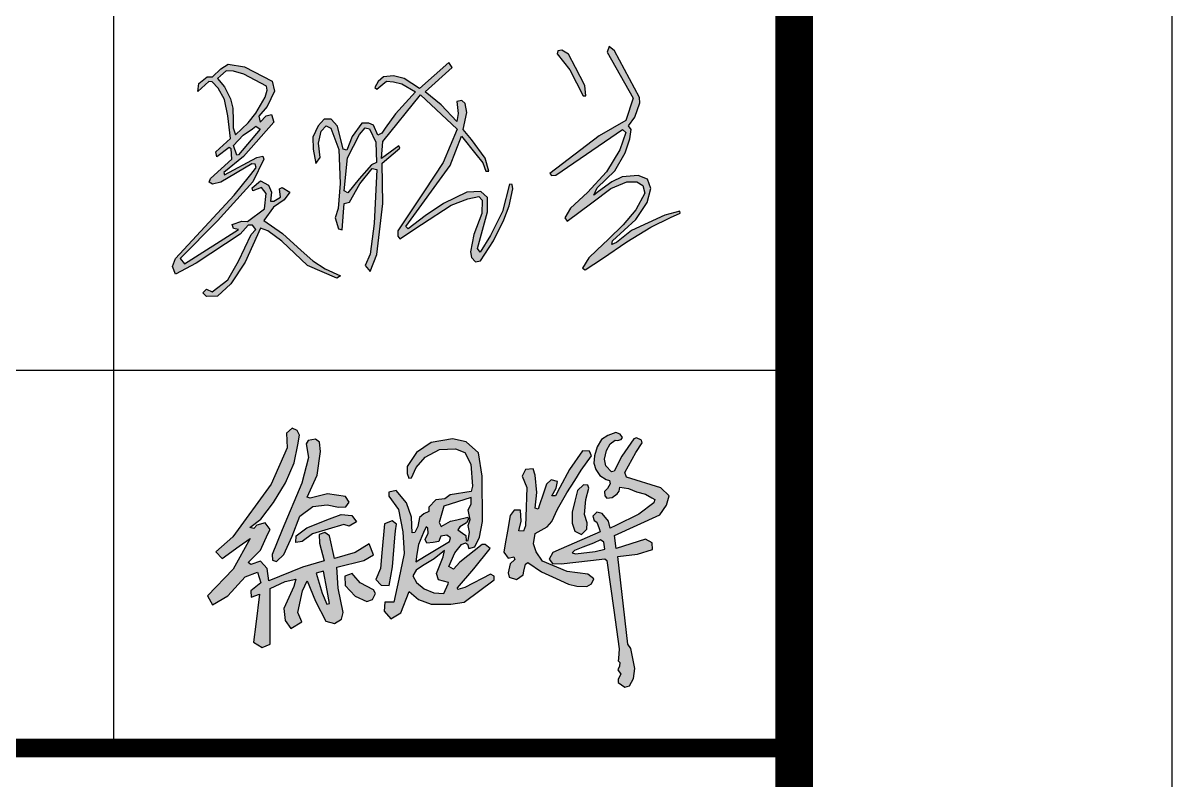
# Model space of a CAD drawing. Extents: x 1728470 to 1835391, y -157368 to 197905.
# Drawn here: x 1785035 to 1788075, y 126408 to 128412 of the extents above; entities that cross this region are included whole.
import ezdxf

# ---------------------------------------------------------------- set-up
doc = ezdxf.new("R2010")
doc.units = 0
doc.header["$LTSCALE"] = 1000
doc.header["$MEASUREMENT"] = 0
doc.layers.get('0').update_dxf_attribs({"linetype": 'CONTINUOUS'})
for name, color, linetype in [('PP-PM-TK', 7, 'CONTINUOUS'), ('PUB_TITLE', 4, 'CONTINUOUS'), ('TEL_TITLE', 7, 'CONTINUOUS')]:
    doc.layers.add(name, color=color, linetype=linetype)

msp = doc.modelspace()

# ---------------------------------------------------------------- hatches: boundary and pattern name
h = msp.add_hatch(color=256)
h.paths.add_polyline_path([(1786599.8, 128338.7), (1786585.4, 128349.7), (1786580.1, 128335.2), (1786649.3, 128212.9), (1786629.5, 128153.9), (1786559.2, 128113.9), (1786429, 128013.8), (1786433.4, 128008.5), (1786444.5, 128009), (1786620.7, 128130.3), (1786629.9, 128122.1), (1786613.9, 128076.2), (1786578.1, 128018.6), (1786528.2, 127963.3), (1786483.6, 127922.2), (1786468.1, 127896.6), (1786474.4, 127887.4), (1786539.3, 127936.2), (1786589.7, 127974.2), (1786632.4, 127991.9), (1786658.5, 127991.9), (1786674.9, 127982.2), (1786679.8, 127961.9), (1786656.1, 127917.9), (1786622.2, 127877.6), (1786583.4, 127840.3), (1786552.9, 127810.9), (1786531.5, 127790.4), (1786514.7, 127763.5), (1786522.5, 127758.6), (1786567.5, 127789.1), (1786632.4, 127833), (1786696, 127872.1), (1786748.2, 127897.5), (1786773.3, 127908.4), (1786772.3, 127914.5), (1786733, 127903.9), (1786645.1, 127863), (1786605.1, 127831.1), (1786592.9, 127826), (1786594.3, 127835.2), (1786656.3, 127892.1), (1786686.2, 127937.1), (1786695.4, 127974.3), (1786686.6, 127999), (1786662.1, 128008.8), (1786620.1, 128005.1), (1786592.3, 127991.9), (1786557.7, 127966.1), (1786544.7, 127956.5), (1786553.6, 127975.6), (1786600.4, 128020.7), (1786628.2, 128068.9), (1786640.5, 128105.2), (1786644.2, 128130.6), (1786636.7, 128140.4), (1786653.7, 128163), (1786666.3, 128200.6), (1786665.6, 128215.2)])
h.paths.add_polyline_path([(1786460.4, 128340.6), (1786450, 128338.7), (1786447.9, 128330.4), (1786481.2, 128287.8), (1786517.2, 128219.7), (1786523.9, 128219.7), (1786521.1, 128246.7), (1786496.1, 128294.8), (1786477.7, 128330.1)], flags=17)
h.paths.add_polyline_path([(1785923.9, 127999.9), (1785894, 127962.6), (1785884.4, 127968.2), (1785893, 128055.7), (1785925.4, 128116.9), (1785940.2, 128134.9), (1785951.2, 128131.7), (1785967.9, 128096.3), (1785969.7, 128042.7), (1785956.5, 128036.4)], flags=16)
h.paths.add_polyline_path([(1785802.7, 128078.1), (1785809.8, 128040.2), (1785821.2, 128056.1), (1785816.8, 128094.1), (1785823.7, 128126.2), (1785837.1, 128140.1), (1785849.4, 128134.1), (1785870.7, 128077.3), (1785874.2, 127987.3), (1785868.7, 127921.4), (1785860.8, 127896.2), (1785869.2, 127867.5), (1785879.1, 127864.5), (1785884.5, 127934.7), (1785898.9, 127938.2), (1785926.1, 127986.1), (1785958.3, 128026.6), (1785970.6, 128024.7), (1785964.2, 127881.3), (1785953.3, 127800.5), (1785939.9, 127770.4), (1785953.3, 127754.1), (1785970.6, 127799.1), (1785987, 127934.7), (1785984.6, 128040.9), (1786031.4, 128081.1), (1786029.3, 128087.3), (1785983.6, 128053.4), (1785986.7, 128098.8), (1786086.1, 128222), (1786183.5, 128130.9), (1786146.6, 128043), (1786096.9, 127968.1), (1786026.3, 127861.8), (1786026.5, 127847.9), (1786031.8, 127841), (1786089.2, 127878.4), (1786167.7, 127929.7), (1786211.2, 127946.8), (1786240.4, 127953), (1786249.6, 127943.4), (1786248.8, 127908.3), (1786227.8, 127852.3), (1786219, 127806.4), (1786221.3, 127791.5), (1786232, 127780.1), (1786245, 127782.4), (1786279.8, 127835.1), (1786307, 127891.4), (1786321, 127928.6), (1786330.8, 127973.4), (1786329.3, 127985.1), (1786322.1, 127985.9), (1786303.3, 127913.6), (1786271.6, 127849.6), (1786244.1, 127805.4), (1786236.9, 127814.8), (1786263.3, 127912.4), (1786263.7, 127950.1), (1786245.6, 127965.9), (1786209, 127964), (1786147.6, 127934.6), (1786099, 127901.9), (1786053.8, 127867.7), (1786047.4, 127873.7), (1786164.6, 128034.8), (1786194.6, 128112.9), (1786233, 128064.9), (1786251.1, 128042.4), (1786259.2, 128019.6), (1786267.5, 128019.6), (1786257.9, 128054), (1786221.1, 128104), (1786199.1, 128130.5), (1786209.1, 128175.4), (1786205, 128198.7), (1786195.8, 128207), (1786182.9, 128204.1), (1786185.9, 128172.9), (1786182.9, 128151.8), (1786141.4, 128195.8), (1786098.7, 128230), (1786170.2, 128294.6), (1786161.1, 128307.4), (1786084, 128238.6), (1786043.3, 128265), (1786014.5, 128271.9), (1785988.9, 128269.4), (1785974.2, 128257.1), (1785965.5, 128241.7), (1785970.6, 128237), (1785986.8, 128250.3), (1785996.7, 128258.4), (1786015.2, 128256.4), (1786036.7, 128251.2), (1786073.1, 128230.3), (1786020.6, 128171.9), (1785993.1, 128133.8), (1785983.7, 128120.9), (1785973.4, 128115.7), (1785962, 128141.9), (1785949.9, 128147.2), (1785931, 128147.2), (1785905.2, 128111.8), (1785891.1, 128075.3), (1785881.5, 128078.3), (1785867, 128139.3), (1785850.4, 128157.5), (1785831.7, 128157.7), (1785815.5, 128140.1), (1785801.9, 128109.6)])
h.paths.add_polyline_path([(1785600, 128062.2), (1785591.8, 128087.5), (1785616.8, 128115), (1785641.6, 128132.2), (1785650.9, 128138.7), (1785662.1, 128131), (1785604.8, 128063.2)], flags=16)
h.paths.add_polyline_path([(1785590.9, 128134.3), (1785596.7, 128116.5), (1785630.2, 128147.7), (1785650.6, 128173.5), (1785675.1, 128216.1), (1785680.5, 128234.2), (1785678.8, 128245.3), (1785618.9, 128276.6), (1785592, 128284.8), (1785572.4, 128285.3), (1785557.2, 128272.1), (1785549.2, 128265.1), (1785567.9, 128243.4), (1785583.4, 128211.7), (1785590, 128187.1), (1785590.7, 128154.4)], flags=16)
h.paths.add_polyline_path([(1785526.5, 128257.4), (1785497.3, 128230.8), (1785500, 128252.4), (1785522.2, 128269.5), (1785536.1, 128269.9), (1785558, 128290.5), (1785577.8, 128303.2), (1785620.3, 128296.1), (1785693.7, 128258), (1785700.1, 128231.8), (1785681, 128191.4), (1785658.8, 128165.6), (1785662, 128150.1), (1785678.2, 128166.4), (1785692.5, 128170.3), (1785698.4, 128150.1), (1785618.1, 128058.9), (1785565.6, 128016.5), (1785567.8, 128009.9), (1785653.2, 128056.3), (1785669.4, 128059.4), (1785671.6, 128051.5), (1785642.5, 127992), (1785549, 127888.2), (1785450.6, 127788.8), (1785462.2, 127774.5), (1785605.1, 127865.7), (1785591.3, 127868.4), (1785588, 127878.9), (1785613.3, 127887.7), (1785628.7, 127887.1), (1785673.3, 127920.1), (1785678.2, 127960.7), (1785666.1, 127976.6), (1785643, 127967.9), (1785640.8, 127975.5), (1785662.8, 127994.2), (1785684.3, 127983.2), (1785691.9, 127964), (1785689.7, 127940.4), (1785698.5, 127940.9), (1785715.6, 127951.4), (1785713.4, 127973.3), (1785720.5, 127976.6), (1785740.9, 127964.6), (1785725.5, 127943.7), (1785697.4, 127924.5), (1785671.6, 127889.3), (1785721.1, 127854.7), (1785770.6, 127810.2), (1785801.6, 127782.3), (1785833.9, 127761.1), (1785875.1, 127743), (1785865.2, 127736.4), (1785787.2, 127769.9), (1785719.6, 127834.7), (1785682.2, 127862.2), (1785662.9, 127869.3), (1785622.3, 127778.7), (1785584.9, 127722.1), (1785549.4, 127689.3), (1785520.2, 127688.5), (1785510.1, 127697.8), (1785519.8, 127707.8), (1785535.2, 127700.9), (1785576.8, 127732), (1785604.5, 127781.9), (1785638.4, 127852.3), (1785650.8, 127865.4), (1785641.5, 127876.6), (1785630.7, 127877), (1785609.6, 127853.5), (1785493.2, 127776.1), (1785438.1, 127747.7), (1785430.1, 127767.7), (1785437.8, 127788.4), (1785593, 127956.1), (1785634.2, 128006.6), (1785646.9, 128023.7), (1785651.6, 128030.1), (1785649, 128038.7), (1785639.9, 128039), (1785558.5, 127990.7), (1785536.1, 127985.7), (1785527.3, 127991.1), (1785530.3, 128000.2), (1785587.5, 128051.3), (1785585.5, 128079.3), (1785580.5, 128082.7), (1785547.1, 128058.3), (1785545.1, 128071.3), (1785583.5, 128106.7), (1785576.7, 128166.7), (1785567.6, 128209.3), (1785550.6, 128239.5), (1785535, 128256.5)])
h = msp.add_hatch(color=256)
h.paths.add_polyline_path([(1786571.2, 127038.1), (1786563, 127043.9), (1786543.9, 127034.8), (1786515.6, 127024.3), (1786493.5, 127016.2), (1786487.9, 127009.6), (1786496.8, 127006.5), (1786548.2, 127013.2), (1786574.5, 127019.5)], flags=16)
h.paths.add_polyline_path([(1786601.2, 127307.8), (1786607.7, 127307.2), (1786617.3, 127309.3), (1786620.9, 127314.7), (1786614.8, 127323.7), (1786603.3, 127327.7), (1786581.7, 127320.6), (1786565.4, 127309.5), (1786553.7, 127290.3), (1786546.8, 127266.2), (1786544.9, 127246.9), (1786550.6, 127230.6), (1786560.6, 127214.3), (1786577.8, 127203.3), (1786586.5, 127201), (1786588.2, 127192.6), (1786581.3, 127180.3), (1786573.3, 127171.6), (1786574.2, 127160.7), (1786579.2, 127154.2), (1786593.2, 127156.5), (1786606.6, 127165.9), (1786611.8, 127172.4), (1786613.5, 127183.5), (1786637, 127179.7), (1786658.3, 127170.8), (1786681.8, 127164.7), (1786698.9, 127155.3), (1786706.8, 127151), (1786703.5, 127141.7), (1786664.2, 127112.1), (1786603.3, 127082.3), (1786588.5, 127075), (1786583.9, 127093.7), (1786566.7, 127114), (1786553.1, 127117.6), (1786542.6, 127106.3), (1786545.8, 127094.8), (1786553.3, 127090.6), (1786558.8, 127073.9), (1786561.5, 127065.5), (1786458.7, 127020.5), (1786436.2, 127010.6), (1786426.9, 126993.2), (1786435.3, 126981.7), (1786458.9, 126980.3), (1786536.1, 126989.5), (1786574.1, 126994), (1786579.4, 126989.7), (1786597.8, 126857.4), (1786611.9, 126755.7), (1786610.4, 126729.7), (1786609.4, 126724), (1786613.8, 126719), (1786612.9, 126709.3), (1786608.6, 126699.7), (1786616.5, 126688.3), (1786609.4, 126674.8), (1786609.2, 126666.2), (1786626.8, 126654.4), (1786639.5, 126657.5), (1786650.2, 126676.7), (1786653.6, 126703.8), (1786643, 126756.7), (1786635.2, 126767.5), (1786608.6, 126999.8), (1786660.3, 127006), (1786700, 127018.4), (1786699.6, 127035.8), (1786681.4, 127046.1), (1786603.7, 127021.3), (1786599.5, 127055.2), (1786659.5, 127082.4), (1786720, 127109.9), (1786737.7, 127135.9), (1786744.3, 127160.3), (1786722.4, 127181.3), (1786631, 127210.2), (1786627.2, 127221.9), (1786656, 127274.9), (1786673.1, 127300.4), (1786671.4, 127308.2), (1786658.3, 127313.6), (1786650.5, 127311.8), (1786618.9, 127265.2), (1786599.2, 127225.5), (1786591.7, 127223.9), (1786577, 127240.1), (1786573.4, 127257.8), (1786578.1, 127280.9), (1786588.2, 127297.8)])
h.paths.add_polyline_path([(1786529.1, 127188.7), (1786517.6, 127189.3), (1786501.5, 127174.5), (1786494.5, 127146.3), (1786487.3, 127117.1), (1786487.6, 127087.9), (1786494.5, 127067), (1786512.4, 127058.5), (1786526.7, 127071.8), (1786527.3, 127088.8), (1786520, 127111.2), (1786523.9, 127150.8), (1786532.1, 127180.8)], flags=17)
h.paths.add_polyline_path([(1786389.8, 127215.1), (1786384.6, 127232.1), (1786364.1, 127230.2), (1786355.8, 127212.9), (1786367.3, 127182.3), (1786364.8, 127104.9), (1786364.1, 127081.2), (1786359, 127067.2), (1786346.8, 127067.9), (1786352.5, 127093.5), (1786350.7, 127122.3), (1786334.5, 127122.7), (1786323.7, 127108.3), (1786316.5, 127066.5), (1786310.8, 127033.4), (1786306.9, 127011), (1786318.6, 126995.8), (1786333.4, 126999.1), (1786335.6, 126991.9), (1786323.7, 126980.5), (1786318.3, 126956.7), (1786321.2, 126944.8), (1786340.6, 126939.4), (1786357.6, 126951.7), (1786359.7, 126961), (1786364.1, 126979.7), (1786370.2, 126984.1), (1786406.3, 126959.6), (1786444.9, 126941.9), (1786477.7, 126926.9), (1786500.4, 126921.4), (1786526.7, 126920.3), (1786539, 126927.9), (1786544.7, 126940.5), (1786529.2, 126952.8), (1786474.1, 126960), (1786409.5, 126987.5), (1786392.2, 127012.3), (1786385.7, 127033.2), (1786390, 127061), (1786421.1, 127078.3), (1786434, 127092.2), (1786449, 127125.6), (1786473.5, 127168.5), (1786494.3, 127201.2), (1786511.7, 127228.6), (1786538.4, 127266.5), (1786533.5, 127278.8), (1786514.7, 127279.8), (1786480.3, 127230.6), (1786455.3, 127182.5), (1786444, 127160.6), (1786433.8, 127160.4), (1786445.2, 127181), (1786448.6, 127198.5), (1786432.3, 127203.1), (1786419.6, 127191.4), (1786411, 127165.3), (1786401.6, 127136.8), (1786397.9, 127125.6), (1786389.5, 127128.1), (1786394.4, 127169.3)])
h.paths.add_polyline_path([(1786146.7, 126999.4), (1786150, 127015.8), (1786122.5, 126993.3), (1786092.1, 126974.8), (1786074.5, 126964.1), (1786065.9, 126948.6), (1786076.1, 126931), (1786095.8, 126914.6), (1786121.7, 126903.9), (1786148.3, 126901.5), (1786159.4, 126927.7), (1786160.7, 126930.7), (1786134, 126937.9), (1786128.6, 126954.7)], flags=16)
h.paths.add_polyline_path([(1786220.8, 127138.7), (1786220.5, 127156.4), (1786184.5, 127144.9), (1786148.5, 127133.5), (1786141.4, 127108.7), (1786136, 127090.1), (1786141, 127079), (1786165.6, 127093), (1786182.9, 127096.6), (1786211.6, 127104.1), (1786213.6, 127098.6), (1786208.4, 127088.8), (1786190.7, 127078.3), (1786185.5, 127070.8), (1786197.9, 127062), (1786206.7, 127055.8), (1786207.1, 127041.4), (1786212.9, 127042.1), (1786215.6, 127064.6), (1786212.3, 127081.6), (1786217.5, 127097.6), (1786214.9, 127110.3), (1786212.2, 127123.5)], flags=16)
h.paths.add_polyline_path([(1786105.8, 127074.9), (1786101.4, 127078.2), (1786094.6, 127063), (1786080.7, 127031.8), (1786076.8, 127006.4), (1786073.6, 126985.4), (1786101.4, 127002.2), (1786163.5, 127040), (1786165.4, 127049.2), (1786156, 127056.4), (1786139.9, 127053.9), (1786136.9, 127045), (1786135.1, 127039.2), (1786119.9, 127037.1), (1786102.9, 127034.8), (1786098.6, 127045.2), (1786107.1, 127061.4)], flags=16)
h.paths.add_polyline_path([(1786049.1, 127142), (1786022.4, 127174.6), (1786002.8, 127170.1), (1786002.3, 127159.5), (1786028, 127124.3), (1786040, 127065.6), (1786043, 127007.4), (1786029, 126940.1), (1786016.1, 126878.8), (1785992.3, 126879.3), (1785990.2, 126855.2), (1786007.8, 126835.1), (1786034.5, 126850.7), (1786056.1, 126906.9), (1786081.3, 126886.3), (1786115, 126873.3), (1786166.3, 126873.3), (1786202, 126879.3), (1786281.4, 126938.1), (1786281.1, 126947.6), (1786271.2, 126953.1), (1786203.8, 126917.8), (1786185.1, 126912.1), (1786184.1, 126917.1), (1786227.8, 126967.1), (1786270.4, 127020.9), (1786257.1, 127031.4), (1786249.3, 127031.4), (1786190.5, 126985.3), (1786174.1, 126966.7), (1786161.4, 126973.2), (1786177.5, 127010), (1786194.7, 127031.7), (1786205.1, 127036), (1786210.9, 127032.1), (1786214.4, 127021.2), (1786230.4, 127025.5), (1786242.4, 127050.7), (1786250.2, 127092.7), (1786249.4, 127212.5), (1786239.7, 127274), (1786207, 127303.3), (1786170.9, 127311.5), (1786114.3, 127301.3), (1786075.8, 127275), (1786051.4, 127238.4), (1786051.5, 127219.5), (1786055.9, 127207.5), (1786062.7, 127208.3), (1786075, 127235.6), (1786098.3, 127262.5), (1786136.5, 127283.1), (1786178.6, 127285.2), (1786203.9, 127275.4), (1786219.8, 127244.1), (1786223.6, 127185.8), (1786220.2, 127171.6), (1786164.8, 127163), (1786151.1, 127152.8), (1786126.6, 127149.8), (1786108.2, 127130.3), (1786108.6, 127119.1), (1786094.9, 127112.7), (1786084.1, 127102.8), (1786079.4, 127079.7), (1786071.7, 127063.8), (1786064.7, 127062.7), (1786062.9, 127103.9)])
h.paths.add_polyline_path([(1786023.1, 127085.4), (1786011.6, 127094.4), (1785990.8, 127086.6), (1785984.3, 127009.2), (1785980.8, 126967.8), (1785968.1, 126939.1), (1785982.4, 126924.1), (1786003.2, 126923.5), (1786012.3, 126972.2), (1786018.8, 127049.5), (1786020.3, 127067.9)])
h.paths.add_polyline_path([(1785905.4, 126955.1), (1785886.6, 126947.5), (1785886.9, 126923.2), (1785913.5, 126895.1), (1785944.3, 126881.1), (1785959.2, 126886.3), (1785967.6, 126901.5), (1785962.1, 126911.2), (1785926.8, 126930), (1785909.9, 126949.8)])
h.paths.add_polyline_path([(1785830, 126961), (1785810.7, 126955.6), (1785825.9, 126902.5), (1785838.9, 126874), (1785846, 126875.3), (1785839.5, 126909.9)], flags=16)
h.paths.add_polyline_path([(1785756.2, 127036.8), (1785757.5, 127054.2), (1785785.5, 127075.9), (1785845.7, 127099.2), (1785876.6, 127111.2), (1785904.6, 127108.4), (1785917.4, 127091.7), (1785898, 127080.5), (1785883.5, 127084.8), (1785800.6, 127059.8), (1785772.9, 127039.4)], flags=17)
h.paths.add_polyline_path([(1785819.3, 127302.3), (1785808.6, 127310.4), (1785789.3, 127306.6), (1785784.2, 127298.2), (1785789.9, 127262.3), (1785772, 127194.2), (1785720.7, 127070.9), (1785693.6, 127005.6), (1785694.6, 126990.4), (1785705.8, 126986.3), (1785724.8, 127005.3), (1785746.8, 127053.5), (1785766.8, 127106.7), (1785801.9, 127132), (1785839.8, 127137), (1785869.3, 127130.5), (1785889, 127131.7), (1785897.4, 127143.3), (1785888.1, 127159.1), (1785840.1, 127165.9), (1785794.5, 127154.6), (1785786.7, 127157.3), (1785813.3, 127215.2), (1785821.9, 127277.9)], flags=17)
h.paths.add_polyline_path([(1785760.1, 127333.6), (1785746.8, 127339.7), (1785732.1, 127326.4), (1785733.7, 127287.4), (1785691.4, 127191), (1785590.2, 127052.3), (1785544.7, 127012.5), (1785561.4, 126994.2), (1785606.9, 127026.8), (1785635.9, 127047.7), (1785590.9, 126966.7), (1785523.1, 126895.8), (1785535.9, 126871.9), (1785576.6, 126895.8), (1785622.8, 126946), (1785655.5, 126958), (1785663.5, 126930.1), (1785637.2, 126908.6), (1785638, 126892.6), (1785660.3, 126899.8), (1785650.7, 126820.9), (1785644.9, 126773), (1785667.5, 126758.8), (1785688.2, 126767.5), (1785688.2, 126915), (1785728.1, 126933.3), (1785756.4, 126939.5), (1785751.4, 126920.5), (1785725.1, 126861.9), (1785727.9, 126830.1), (1785743.6, 126809.4), (1785772.1, 126826.7), (1785762, 126851.8), (1785774.3, 126908.8), (1785786.1, 126935.6), (1785808.4, 126881.4), (1785836.3, 126828.9), (1785858.7, 126822.2), (1785877.7, 126834), (1785881.6, 126851.3), (1785868.8, 126916), (1785865.4, 126971.9), (1785936.4, 126989.2), (1785962.1, 127004.2), (1785950.9, 127033.8), (1785913.5, 127010.4), (1785858.7, 126994.2), (1785845.3, 127054.5), (1785833.6, 127063.4), (1785817.9, 127057.8), (1785819, 127034.9), (1785831.9, 126988.1), (1785774.3, 126971.3), (1785685.5, 126935.6), (1785680.4, 126968), (1785662.6, 126987.5), (1785637.4, 126979.1), (1785630.7, 126983.6), (1785662.6, 127016.5), (1785682.1, 127059.5), (1785688.3, 127071.4), (1785675.4, 127089.3), (1785653.1, 127082.6), (1785645.2, 127073.7), (1785635.2, 127076.4), (1785663.7, 127098.8), (1785697.8, 127142.9), (1785729.1, 127195), (1785752.5, 127247.5), (1785761.5, 127295.5), (1785766.3, 127321.4)])

# ---------------------------------------------------------------- linework, layer by layer
for p, q in [((1786450, 128338.7), (1786447.9, 128330.4)), ((1786447.9, 128330.4), (1786481.2, 128287.8)), ((1786460.4, 128340.6), (1786450, 128338.7)), ((1786477.7, 128330.1), (1786460.4, 128340.6)), ((1786496.1, 128294.8), (1786477.7, 128330.1)), ((1786585.4, 128349.7), (1786580.1, 128335.2)), ((1786580.1, 128335.2), (1786649.3, 128212.9)), ((1786599.8, 128338.7), (1786585.4, 128349.7)), ((1786665.6, 128215.2), (1786599.8, 128338.7)), ((1785558, 128290.5), (1785577.8, 128303.2)), ((1785577.8, 128303.2), (1785620.3, 128296.1)), ((1786161.1, 128307.4), (1786084, 128238.6)), ((1786170.2, 128294.6), (1786161.1, 128307.4)), ((1785500, 128252.4), (1785522.2, 128269.5)), ((1785522.2, 128269.5), (1785536.1, 128269.9)), ((1785536.1, 128269.9), (1785558, 128290.5)), ((1785557.2, 128272.1), (1785549.2, 128265.1)), ((1785572.4, 128285.3), (1785557.2, 128272.1)), ((1785592, 128284.8), (1785572.4, 128285.3)), ((1785618.9, 128276.6), (1785592, 128284.8)), ((1785678.8, 128245.3), (1785618.9, 128276.6)), ((1785620.3, 128296.1), (1785693.7, 128258)), ((1785988.9, 128269.4), (1785974.2, 128257.1)), ((1786014.5, 128271.9), (1785988.9, 128269.4)), ((1786043.3, 128265), (1786014.5, 128271.9)), ((1786098.7, 128230), (1786170.2, 128294.6)), ((1786481.2, 128287.8), (1786517.2, 128219.7)), ((1786521.1, 128246.7), (1786496.1, 128294.8)), ((1785526.5, 128257.4), (1785497.3, 128230.8)), ((1785497.3, 128230.8), (1785500, 128252.4)), ((1785535, 128256.5), (1785526.5, 128257.4)), ((1785550.6, 128239.5), (1785535, 128256.5)), ((1785549.2, 128265.1), (1785567.9, 128243.4)), ((1785567.6, 128209.3), (1785550.6, 128239.5)), ((1785567.9, 128243.4), (1785583.4, 128211.7)), ((1785680.5, 128234.2), (1785678.8, 128245.3)), ((1785693.7, 128258), (1785700.1, 128231.8)), ((1785974.2, 128257.1), (1785965.5, 128241.7)), ((1785965.5, 128241.7), (1785970.6, 128237)), ((1785970.6, 128237), (1785986.8, 128250.3)), ((1785986.8, 128250.3), (1785996.7, 128258.4)), ((1785996.7, 128258.4), (1786015.2, 128256.4)), ((1786015.2, 128256.4), (1786036.7, 128251.2)), ((1786036.7, 128251.2), (1786073.1, 128230.3)), ((1786084, 128238.6), (1786043.3, 128265)), ((1786523.9, 128219.7), (1786521.1, 128246.7)), ((1785576.7, 128166.7), (1785567.6, 128209.3)), ((1785583.4, 128211.7), (1785590, 128187.1)), ((1785650.6, 128173.5), (1785675.1, 128216.1)), ((1785675.1, 128216.1), (1785680.5, 128234.2)), ((1785700.1, 128231.8), (1785681, 128191.4)), ((1785986.7, 128098.8), (1786086.1, 128222)), ((1786073.1, 128230.3), (1786020.6, 128171.9)), ((1786086.1, 128222), (1786183.5, 128130.9)), ((1786141.4, 128195.8), (1786098.7, 128230)), ((1786517.2, 128219.7), (1786523.9, 128219.7)), ((1786649.3, 128212.9), (1786629.5, 128153.9)), ((1786666.3, 128200.6), (1786665.6, 128215.2)), ((1785590, 128187.1), (1785590.7, 128154.4)), ((1785681, 128191.4), (1785658.8, 128165.6)), ((1786182.9, 128151.8), (1786141.4, 128195.8)), ((1786195.8, 128207), (1786182.9, 128204.1)), ((1786182.9, 128204.1), (1786185.9, 128172.9)), ((1786205, 128198.7), (1786195.8, 128207)), ((1786209.1, 128175.4), (1786205, 128198.7)), ((1786653.7, 128163), (1786666.3, 128200.6)), ((1785583.5, 128106.7), (1785576.7, 128166.7)), ((1785590.7, 128154.4), (1785590.9, 128134.3)), ((1785596.7, 128116.5), (1785630.2, 128147.7)), ((1785698.4, 128150.1), (1785618.1, 128058.9)), ((1785630.2, 128147.7), (1785650.6, 128173.5)), ((1785658.8, 128165.6), (1785662, 128150.1)), ((1785662, 128150.1), (1785678.2, 128166.4)), ((1785678.2, 128166.4), (1785692.5, 128170.3)), ((1785692.5, 128170.3), (1785698.4, 128150.1)), ((1785831.7, 128157.7), (1785815.5, 128140.1)), ((1785850.4, 128157.5), (1785831.7, 128157.7)), ((1785867, 128139.3), (1785850.4, 128157.5)), ((1786020.6, 128171.9), (1785993.1, 128133.8)), ((1786185.9, 128172.9), (1786182.9, 128151.8)), ((1786199.1, 128130.5), (1786209.1, 128175.4)), ((1786629.5, 128153.9), (1786559.2, 128113.9)), ((1786636.7, 128140.4), (1786653.7, 128163)), ((1785590.9, 128134.3), (1785596.7, 128116.5)), ((1785662.1, 128131), (1785604.8, 128063.2)), ((1785616.8, 128115), (1785641.6, 128132.2)), ((1785641.6, 128132.2), (1785650.9, 128138.7)), ((1785650.9, 128138.7), (1785662.1, 128131)), ((1785815.5, 128140.1), (1785801.9, 128109.6)), ((1785816.8, 128094.1), (1785823.7, 128126.2)), ((1785823.7, 128126.2), (1785837.1, 128140.1)), ((1785837.1, 128140.1), (1785849.4, 128134.1)), ((1785849.4, 128134.1), (1785870.7, 128077.3)), ((1785881.5, 128078.3), (1785867, 128139.3)), ((1785931, 128147.2), (1785905.2, 128111.8)), ((1785925.4, 128116.9), (1785940.2, 128134.9)), ((1785949.9, 128147.2), (1785931, 128147.2)), ((1785940.2, 128134.9), (1785951.2, 128131.7)), ((1785962, 128141.9), (1785949.9, 128147.2)), ((1785951.2, 128131.7), (1785967.9, 128096.3)), ((1785973.4, 128115.7), (1785962, 128141.9)), ((1785983.7, 128120.9), (1785973.4, 128115.7)), ((1785993.1, 128133.8), (1785983.7, 128120.9)), ((1786183.5, 128130.9), (1786146.6, 128043)), ((1786221.1, 128104), (1786199.1, 128130.5)), ((1786444.5, 128009), (1786620.7, 128130.3)), ((1786629.9, 128122.1), (1786613.9, 128076.2)), ((1786620.7, 128130.3), (1786629.9, 128122.1)), ((1786644.2, 128130.6), (1786636.7, 128140.4)), ((1786640.5, 128105.2), (1786644.2, 128130.6)), ((1785545.1, 128071.3), (1785583.5, 128106.7)), ((1785591.8, 128087.5), (1785616.8, 128115)), ((1785600, 128062.2), (1785591.8, 128087.5)), ((1785801.9, 128109.6), (1785802.7, 128078.1)), ((1785821.2, 128056.1), (1785816.8, 128094.1)), ((1785905.2, 128111.8), (1785891.1, 128075.3)), ((1785893, 128055.7), (1785925.4, 128116.9)), ((1785967.9, 128096.3), (1785969.7, 128042.7)), ((1785983.6, 128053.4), (1785986.7, 128098.8)), ((1786029.3, 128087.3), (1785983.6, 128053.4)), ((1786031.4, 128081.1), (1786029.3, 128087.3)), ((1786164.6, 128034.8), (1786194.6, 128112.9)), ((1786194.6, 128112.9), (1786233, 128064.9)), ((1786257.9, 128054), (1786221.1, 128104)), ((1786559.2, 128113.9), (1786429, 128013.8)), ((1786628.2, 128068.9), (1786640.5, 128105.2)), ((1785547.1, 128058.3), (1785545.1, 128071.3)), ((1785580.5, 128082.7), (1785547.1, 128058.3)), ((1785618.1, 128058.9), (1785565.6, 128016.5)), ((1785567.8, 128009.9), (1785653.2, 128056.3)), ((1785585.5, 128079.3), (1785580.5, 128082.7)), ((1785587.5, 128051.3), (1785585.5, 128079.3)), ((1785604.8, 128063.2), (1785600, 128062.2)), ((1785653.2, 128056.3), (1785669.4, 128059.4)), ((1785669.4, 128059.4), (1785671.6, 128051.5)), ((1785802.7, 128078.1), (1785809.8, 128040.2)), ((1785870.7, 128077.3), (1785874.2, 127987.3)), ((1785891.1, 128075.3), (1785881.5, 128078.3)), ((1785984.6, 128040.9), (1786031.4, 128081.1)), ((1786233, 128064.9), (1786251.1, 128042.4)), ((1786613.9, 128076.2), (1786578.1, 128018.6)), ((1786600.4, 128020.7), (1786628.2, 128068.9)), ((1785530.3, 128000.2), (1785587.5, 128051.3)), ((1785639.9, 128039), (1785558.5, 127990.7)), ((1785649, 128038.7), (1785639.9, 128039)), ((1785671.6, 128051.5), (1785642.5, 127992)), ((1785646.9, 128023.7), (1785651.6, 128030.1)), ((1785651.6, 128030.1), (1785649, 128038.7)), ((1785809.8, 128040.2), (1785821.2, 128056.1)), ((1785884.4, 127968.2), (1785893, 128055.7)), ((1785956.5, 128036.4), (1785923.9, 127999.9)), ((1785926.1, 127986.1), (1785958.3, 128026.6)), ((1785969.7, 128042.7), (1785956.5, 128036.4)), ((1785958.3, 128026.6), (1785970.6, 128024.7)), ((1785987, 127934.7), (1785984.6, 128040.9)), ((1786047.4, 127873.7), (1786164.6, 128034.8)), ((1786146.6, 128043), (1786096.9, 127968.1)), ((1786251.1, 128042.4), (1786259.2, 128019.6)), ((1786267.5, 128019.6), (1786257.9, 128054)), ((1785527.3, 127991.1), (1785530.3, 128000.2)), ((1785565.6, 128016.5), (1785567.8, 128009.9)), ((1785593, 127956.1), (1785634.2, 128006.6)), ((1785634.2, 128006.6), (1785646.9, 128023.7)), ((1785923.9, 127999.9), (1785894, 127962.6)), ((1785970.6, 128024.7), (1785964.2, 127881.3)), ((1786259.2, 128019.6), (1786267.5, 128019.6)), ((1786429, 128013.8), (1786433.4, 128008.5)), ((1786433.4, 128008.5), (1786444.5, 128009)), ((1786578.1, 128018.6), (1786528.2, 127963.3)), ((1786553.6, 127975.6), (1786600.4, 128020.7)), ((1786620.1, 128005.1), (1786592.3, 127991.9)), ((1786662.1, 128008.8), (1786620.1, 128005.1)), ((1786686.6, 127999), (1786662.1, 128008.8)), ((1786695.4, 127974.3), (1786686.6, 127999)), ((1785536.1, 127985.7), (1785527.3, 127991.1)), ((1785558.5, 127990.7), (1785536.1, 127985.7)), ((1785642.5, 127992), (1785549, 127888.2)), ((1785640.8, 127975.5), (1785662.8, 127994.2)), ((1785643, 127967.9), (1785640.8, 127975.5)), ((1785666.1, 127976.6), (1785643, 127967.9)), ((1785643, 127967.9), (1785643, 127967.9)), ((1785662.8, 127994.2), (1785684.3, 127983.2)), ((1785678.2, 127960.7), (1785666.1, 127976.6)), ((1785684.3, 127983.2), (1785691.9, 127964)), ((1785713.4, 127973.3), (1785720.5, 127976.6)), ((1785715.6, 127951.4), (1785713.4, 127973.3)), ((1785720.5, 127976.6), (1785740.9, 127964.6)), ((1785874.2, 127987.3), (1785868.7, 127921.4)), ((1785894, 127962.6), (1785884.4, 127968.2)), ((1785898.9, 127938.2), (1785926.1, 127986.1)), ((1786096.9, 127968.1), (1786026.3, 127861.8)), ((1786245.6, 127965.9), (1786209, 127964)), ((1786263.7, 127950.1), (1786245.6, 127965.9)), ((1786322.1, 127985.9), (1786303.3, 127913.6)), ((1786321, 127928.6), (1786330.8, 127973.4)), ((1786329.3, 127985.1), (1786322.1, 127985.9)), ((1786330.8, 127973.4), (1786329.3, 127985.1)), ((1786539.3, 127936.2), (1786589.7, 127974.2)), ((1786544.7, 127956.5), (1786553.6, 127975.6)), ((1786557.7, 127966.1), (1786544.7, 127956.5)), ((1786592.3, 127991.9), (1786557.7, 127966.1)), ((1786589.7, 127974.2), (1786632.4, 127991.9)), ((1786632.4, 127991.9), (1786658.5, 127991.9)), ((1786658.5, 127991.9), (1786674.9, 127982.2)), ((1786674.9, 127982.2), (1786679.8, 127961.9)), ((1786686.2, 127937.1), (1786695.4, 127974.3)), ((1785437.8, 127788.4), (1785593, 127956.1)), ((1785673.3, 127920.1), (1785678.2, 127960.7)), ((1785691.9, 127964), (1785689.7, 127940.4)), ((1785689.7, 127940.4), (1785698.5, 127940.9)), ((1785725.5, 127943.7), (1785697.4, 127924.5)), ((1785698.5, 127940.9), (1785715.6, 127951.4)), ((1785740.9, 127964.6), (1785725.5, 127943.7)), ((1785879.1, 127864.5), (1785884.5, 127934.7)), ((1785884.5, 127934.7), (1785898.9, 127938.2)), ((1785970.6, 127799.1), (1785987, 127934.7)), ((1786147.6, 127934.6), (1786099, 127901.9)), ((1786209, 127964), (1786147.6, 127934.6)), ((1786167.7, 127929.7), (1786211.2, 127946.8)), ((1786211.2, 127946.8), (1786240.4, 127953)), ((1786240.4, 127953), (1786249.6, 127943.4)), ((1786249.6, 127943.4), (1786248.8, 127908.3)), ((1786263.3, 127912.4), (1786263.7, 127950.1)), ((1786474.4, 127887.4), (1786539.3, 127936.2)), ((1786528.2, 127963.3), (1786483.6, 127922.2)), ((1786679.8, 127961.9), (1786656.1, 127917.9)), ((1786656.3, 127892.1), (1786686.2, 127937.1)), ((1785628.7, 127887.1), (1785673.3, 127920.1)), ((1785697.4, 127924.5), (1785671.6, 127889.3)), ((1785868.7, 127921.4), (1785860.8, 127896.2)), ((1786089.2, 127878.4), (1786167.7, 127929.7)), ((1786248.8, 127908.3), (1786227.8, 127852.3)), ((1786236.9, 127814.8), (1786263.3, 127912.4)), ((1786303.3, 127913.6), (1786271.6, 127849.6)), ((1786307, 127891.4), (1786321, 127928.6)), ((1786483.6, 127922.2), (1786468.1, 127896.6)), ((1786656.1, 127917.9), (1786622.2, 127877.6)), ((1786772.3, 127914.5), (1786733, 127903.9)), ((1786748.2, 127897.5), (1786773.3, 127908.4)), ((1786773.3, 127908.4), (1786772.3, 127914.5)), ((1785549, 127888.2), (1785450.6, 127788.8)), ((1785588, 127878.9), (1785613.3, 127887.7)), ((1785591.3, 127868.4), (1785588, 127878.9)), ((1785630.7, 127877), (1785609.6, 127853.5)), ((1785613.3, 127887.7), (1785628.7, 127887.1)), ((1785641.5, 127876.6), (1785630.7, 127877)), ((1785650.8, 127865.4), (1785641.5, 127876.6)), ((1785671.6, 127889.3), (1785721.1, 127854.7)), ((1785860.8, 127896.2), (1785869.2, 127867.5)), ((1785964.2, 127881.3), (1785953.3, 127800.5)), ((1786031.8, 127841), (1786089.2, 127878.4)), ((1786099, 127901.9), (1786053.8, 127867.7)), ((1786279.8, 127835.1), (1786307, 127891.4)), ((1786468.1, 127896.6), (1786474.4, 127887.4)), ((1786622.2, 127877.6), (1786583.4, 127840.3)), ((1786594.3, 127835.2), (1786656.3, 127892.1)), ((1786733, 127903.9), (1786645.1, 127863)), ((1786696, 127872.1), (1786748.2, 127897.5)), ((1785462.2, 127774.5), (1785605.1, 127865.7)), ((1785609.6, 127853.5), (1785493.2, 127776.1)), ((1785605.1, 127865.7), (1785591.3, 127868.4)), ((1785604.5, 127781.9), (1785638.4, 127852.3)), ((1785662.9, 127869.3), (1785622.3, 127778.7)), ((1785638.4, 127852.3), (1785650.8, 127865.4)), ((1785682.2, 127862.2), (1785662.9, 127869.3)), ((1785719.6, 127834.7), (1785682.2, 127862.2)), ((1785721.1, 127854.7), (1785770.6, 127810.2)), ((1785869.2, 127867.5), (1785879.1, 127864.5)), ((1786026.3, 127861.8), (1786026.5, 127847.9)), ((1786026.5, 127847.9), (1786031.8, 127841)), ((1786053.8, 127867.7), (1786047.4, 127873.7)), ((1786227.8, 127852.3), (1786219, 127806.4)), ((1786271.6, 127849.6), (1786244.1, 127805.4)), ((1786645.1, 127863), (1786605.1, 127831.1)), ((1786632.4, 127833), (1786696, 127872.1)), ((1785787.2, 127769.9), (1785719.6, 127834.7)), ((1786244.1, 127805.4), (1786236.9, 127814.8)), ((1786245, 127782.4), (1786279.8, 127835.1)), ((1786583.4, 127840.3), (1786552.9, 127810.9)), ((1786567.5, 127789.1), (1786632.4, 127833)), ((1786592.9, 127826), (1786594.3, 127835.2)), ((1786605.1, 127831.1), (1786592.9, 127826)), ((1785430.1, 127767.7), (1785437.8, 127788.4)), ((1785450.6, 127788.8), (1785462.2, 127774.5)), ((1785770.6, 127810.2), (1785801.6, 127782.3)), ((1785953.3, 127800.5), (1785939.9, 127770.4)), ((1785953.3, 127754.1), (1785970.6, 127799.1)), ((1786219, 127806.4), (1786221.3, 127791.5)), ((1786221.3, 127791.5), (1786232, 127780.1)), ((1786531.5, 127790.4), (1786514.7, 127763.5)), ((1786522.5, 127758.6), (1786567.5, 127789.1)), ((1786552.9, 127810.9), (1786531.5, 127790.4)), ((1785438.1, 127747.7), (1785430.1, 127767.7)), ((1785493.2, 127776.1), (1785438.1, 127747.7)), ((1785576.8, 127732), (1785604.5, 127781.9)), ((1785622.3, 127778.7), (1785584.9, 127722.1)), ((1785865.2, 127736.4), (1785787.2, 127769.9)), ((1785801.6, 127782.3), (1785833.9, 127761.1)), ((1785833.9, 127761.1), (1785875.1, 127743)), ((1785939.9, 127770.4), (1785953.3, 127754.1)), ((1786232, 127780.1), (1786245, 127782.4)), ((1786514.7, 127763.5), (1786522.5, 127758.6)), ((1785535.2, 127700.9), (1785576.8, 127732)), ((1785584.9, 127722.1), (1785549.4, 127689.3)), ((1785875.1, 127743), (1785865.2, 127736.4)), ((1785510.1, 127697.8), (1785519.8, 127707.8)), ((1785520.2, 127688.5), (1785510.1, 127697.8)), ((1785519.8, 127707.8), (1785535.2, 127700.9)), ((1785549.4, 127689.3), (1785520.2, 127688.5)), ((1785746.8, 127339.7), (1785732.1, 127326.4)), ((1785760.1, 127333.6), (1785746.8, 127339.7)), ((1785766.3, 127321.4), (1785760.1, 127333.6)), ((1786603.3, 127327.7), (1786581.7, 127320.6)), ((1786614.8, 127323.7), (1786603.3, 127327.7)), ((1785732.1, 127326.4), (1785733.7, 127287.4)), ((1785761.5, 127295.5), (1785766.3, 127321.4)), ((1785789.3, 127306.6), (1785784.2, 127298.2)), ((1785784.2, 127298.2), (1785789.9, 127262.3)), ((1785808.6, 127310.4), (1785789.3, 127306.6)), ((1785819.3, 127302.3), (1785808.6, 127310.4)), ((1785821.9, 127277.9), (1785819.3, 127302.3)), ((1786114.3, 127301.3), (1786075.8, 127275)), ((1786170.9, 127311.5), (1786114.3, 127301.3)), ((1786207, 127303.3), (1786170.9, 127311.5)), ((1786239.7, 127274), (1786207, 127303.3)), ((1786565.4, 127309.5), (1786553.7, 127290.3)), ((1786581.7, 127320.6), (1786565.4, 127309.5)), ((1786578.1, 127280.9), (1786588.2, 127297.8)), ((1786588.2, 127297.8), (1786601.2, 127307.8)), ((1786601.2, 127307.8), (1786607.7, 127307.2)), ((1786607.7, 127307.2), (1786617.3, 127309.3)), ((1786620.9, 127314.7), (1786614.8, 127323.7)), ((1786617.3, 127309.3), (1786620.9, 127314.7)), ((1786650.5, 127311.8), (1786618.9, 127265.2)), ((1786658.3, 127313.6), (1786650.5, 127311.8)), ((1786656, 127274.9), (1786673.1, 127300.4)), ((1786671.4, 127308.2), (1786658.3, 127313.6)), ((1786673.1, 127300.4), (1786671.4, 127308.2)), ((1785733.7, 127287.4), (1785691.4, 127191)), ((1785752.5, 127247.5), (1785761.5, 127295.5)), ((1785813.3, 127215.2), (1785821.9, 127277.9)), ((1786075.8, 127275), (1786051.4, 127238.4)), ((1786098.3, 127262.5), (1786136.5, 127283.1)), ((1786136.5, 127283.1), (1786178.6, 127285.2)), ((1786178.6, 127285.2), (1786203.9, 127275.4)), ((1786203.9, 127275.4), (1786219.8, 127244.1)), ((1786249.4, 127212.5), (1786239.7, 127274)), ((1786514.7, 127279.8), (1786480.3, 127230.6)), ((1786511.7, 127228.6), (1786538.4, 127266.5)), ((1786533.5, 127278.8), (1786514.7, 127279.8)), ((1786538.4, 127266.5), (1786533.5, 127278.8)), ((1786546.8, 127266.2), (1786544.9, 127246.9)), ((1786553.7, 127290.3), (1786546.8, 127266.2)), ((1786573.4, 127257.8), (1786578.1, 127280.9)), ((1786627.2, 127221.9), (1786656, 127274.9)), ((1785729.1, 127195), (1785752.5, 127247.5)), ((1785789.9, 127262.3), (1785772, 127194.2)), ((1786051.4, 127238.4), (1786051.5, 127219.5)), ((1786062.7, 127208.3), (1786075, 127235.6)), ((1786075, 127235.6), (1786098.3, 127262.5)), ((1786219.8, 127244.1), (1786223.6, 127185.8)), ((1786544.9, 127246.9), (1786550.6, 127230.6)), ((1786577, 127240.1), (1786573.4, 127257.8)), ((1786591.7, 127223.9), (1786577, 127240.1)), ((1786618.9, 127265.2), (1786599.2, 127225.5)), ((1785786.7, 127157.3), (1785813.3, 127215.2)), ((1786051.5, 127219.5), (1786055.9, 127207.5)), ((1786055.9, 127207.5), (1786062.7, 127208.3)), ((1786250.2, 127092.7), (1786249.4, 127212.5)), ((1786364.1, 127230.2), (1786355.8, 127212.9)), ((1786355.8, 127212.9), (1786367.3, 127182.3)), ((1786384.6, 127232.1), (1786364.1, 127230.2)), ((1786389.8, 127215.1), (1786384.6, 127232.1)), ((1786394.4, 127169.3), (1786389.8, 127215.1)), ((1786480.3, 127230.6), (1786455.3, 127182.5)), ((1786494.3, 127201.2), (1786511.7, 127228.6)), ((1786550.6, 127230.6), (1786560.6, 127214.3)), ((1786560.6, 127214.3), (1786577.8, 127203.3)), ((1786599.2, 127225.5), (1786591.7, 127223.9)), ((1786631, 127210.2), (1786627.2, 127221.9)), ((1786722.4, 127181.3), (1786631, 127210.2)), ((1785691.4, 127191), (1785590.2, 127052.3)), ((1785697.8, 127142.9), (1785729.1, 127195)), ((1785772, 127194.2), (1785720.7, 127070.9)), ((1786022.4, 127174.6), (1786002.8, 127170.1)), ((1786049.1, 127142), (1786022.4, 127174.6)), ((1786223.6, 127185.8), (1786220.2, 127171.6)), ((1786367.3, 127182.3), (1786364.8, 127104.9)), ((1786419.6, 127191.4), (1786411, 127165.3)), ((1786432.3, 127203.1), (1786419.6, 127191.4)), ((1786448.6, 127198.5), (1786432.3, 127203.1)), ((1786433.8, 127160.4), (1786445.2, 127181)), ((1786455.3, 127182.5), (1786444, 127160.6)), ((1786445.2, 127181), (1786448.6, 127198.5)), ((1786473.5, 127168.5), (1786494.3, 127201.2)), ((1786517.6, 127189.3), (1786501.5, 127174.5)), ((1786529.1, 127188.7), (1786517.6, 127189.3)), ((1786523.9, 127150.8), (1786532.1, 127180.8)), ((1786532.1, 127180.8), (1786529.1, 127188.7)), ((1786581.3, 127180.3), (1786573.3, 127171.6)), ((1786577.8, 127203.3), (1786586.5, 127201)), ((1786588.2, 127192.6), (1786581.3, 127180.3)), ((1786586.5, 127201), (1786588.2, 127192.6)), ((1786611.8, 127172.4), (1786613.5, 127183.5)), ((1786613.5, 127183.5), (1786637, 127179.7)), ((1786637, 127179.7), (1786658.3, 127170.8)), ((1786744.3, 127160.3), (1786722.4, 127181.3)), ((1785794.5, 127154.6), (1785786.7, 127157.3)), ((1785840.1, 127165.9), (1785794.5, 127154.6)), ((1785888.1, 127159.1), (1785840.1, 127165.9)), ((1785897.4, 127143.3), (1785888.1, 127159.1)), ((1786002.8, 127170.1), (1786002.3, 127159.5)), ((1786002.3, 127159.5), (1786028, 127124.3)), ((1786126.6, 127149.8), (1786108.2, 127130.3)), ((1786151.1, 127152.8), (1786126.6, 127149.8)), ((1786184.5, 127144.9), (1786148.5, 127133.5)), ((1786164.8, 127163), (1786151.1, 127152.8)), ((1786220.2, 127171.6), (1786164.8, 127163)), ((1786220.5, 127156.4), (1786184.5, 127144.9)), ((1786220.8, 127138.7), (1786220.5, 127156.4)), ((1786389.5, 127128.1), (1786394.4, 127169.3)), ((1786411, 127165.3), (1786401.6, 127136.8)), ((1786444, 127160.6), (1786433.8, 127160.4)), ((1786449, 127125.6), (1786473.5, 127168.5)), ((1786494.5, 127146.3), (1786487.3, 127117.1)), ((1786501.5, 127174.5), (1786494.5, 127146.3)), ((1786520, 127111.2), (1786523.9, 127150.8)), ((1786573.3, 127171.6), (1786574.2, 127160.7)), ((1786574.2, 127160.7), (1786579.2, 127154.2)), ((1786579.2, 127154.2), (1786593.2, 127156.5)), ((1786593.2, 127156.5), (1786606.6, 127165.9)), ((1786606.6, 127165.9), (1786611.8, 127172.4)), ((1786658.3, 127170.8), (1786681.8, 127164.7)), ((1786681.8, 127164.7), (1786698.9, 127155.3)), ((1786698.9, 127155.3), (1786706.8, 127151)), ((1786706.8, 127151), (1786703.5, 127141.7)), ((1786737.7, 127135.9), (1786744.3, 127160.3)), ((1785663.7, 127098.8), (1785697.8, 127142.9)), ((1785766.8, 127106.7), (1785801.9, 127132)), ((1785801.9, 127132), (1785839.8, 127137)), ((1785839.8, 127137), (1785869.3, 127130.5)), ((1785869.3, 127130.5), (1785889, 127131.7)), ((1785889, 127131.7), (1785897.4, 127143.3)), ((1786028, 127124.3), (1786040, 127065.6)), ((1786062.9, 127103.9), (1786049.1, 127142)), ((1786108.6, 127119.1), (1786094.9, 127112.7)), ((1786108.2, 127130.3), (1786108.6, 127119.1)), ((1786148.5, 127133.5), (1786141.4, 127108.7)), ((1786212.2, 127123.5), (1786220.8, 127138.7)), ((1786214.9, 127110.3), (1786212.2, 127123.5)), ((1786334.5, 127122.7), (1786323.7, 127108.3)), ((1786350.7, 127122.3), (1786334.5, 127122.7)), ((1786352.5, 127093.5), (1786350.7, 127122.3)), ((1786397.9, 127125.6), (1786389.5, 127128.1)), ((1786401.6, 127136.8), (1786397.9, 127125.6)), ((1786434, 127092.2), (1786449, 127125.6)), ((1786487.3, 127117.1), (1786487.6, 127087.9)), ((1786553.1, 127117.6), (1786542.6, 127106.3)), ((1786566.7, 127114), (1786553.1, 127117.6)), ((1786583.9, 127093.7), (1786566.7, 127114)), ((1786703.5, 127141.7), (1786664.2, 127112.1)), ((1786720, 127109.9), (1786737.7, 127135.9)), ((1785635.2, 127076.4), (1785663.7, 127098.8)), ((1785675.4, 127089.3), (1785653.1, 127082.6)), ((1785688.3, 127071.4), (1785675.4, 127089.3)), ((1785746.8, 127053.5), (1785766.8, 127106.7)), ((1785785.5, 127075.9), (1785845.7, 127099.2)), ((1785883.5, 127084.8), (1785800.6, 127059.8)), ((1785845.7, 127099.2), (1785876.6, 127111.2)), ((1785876.6, 127111.2), (1785904.6, 127108.4)), ((1785898, 127080.5), (1785883.5, 127084.8)), ((1785917.4, 127091.7), (1785898, 127080.5)), ((1785904.6, 127108.4), (1785917.4, 127091.7)), ((1785990.8, 127086.6), (1785984.3, 127009.2)), ((1786011.6, 127094.4), (1785990.8, 127086.6)), ((1786023.1, 127085.4), (1786011.6, 127094.4)), ((1786020.3, 127067.9), (1786023.1, 127085.4)), ((1786064.7, 127062.7), (1786062.9, 127103.9)), ((1786084.1, 127102.8), (1786079.4, 127079.7)), ((1786094.9, 127112.7), (1786084.1, 127102.8)), ((1786141.4, 127108.7), (1786136, 127090.1)), ((1786136, 127090.1), (1786141, 127079)), ((1786141, 127079), (1786165.6, 127093)), ((1786165.6, 127093), (1786182.9, 127096.6)), ((1786182.9, 127096.6), (1786211.6, 127104.1)), ((1786208.4, 127088.8), (1786190.7, 127078.3)), ((1786213.6, 127098.6), (1786208.4, 127088.8)), ((1786211.6, 127104.1), (1786213.6, 127098.6)), ((1786212.3, 127081.6), (1786217.5, 127097.6)), ((1786217.5, 127097.6), (1786214.9, 127110.3)), ((1786242.4, 127050.7), (1786250.2, 127092.7)), ((1786323.7, 127108.3), (1786316.5, 127066.5)), ((1786346.8, 127067.9), (1786352.5, 127093.5)), ((1786364.8, 127104.9), (1786364.1, 127081.2)), ((1786421.1, 127078.3), (1786434, 127092.2)), ((1786487.6, 127087.9), (1786494.5, 127067)), ((1786527.3, 127088.8), (1786520, 127111.2)), ((1786526.7, 127071.8), (1786527.3, 127088.8)), ((1786542.6, 127106.3), (1786545.8, 127094.8)), ((1786545.8, 127094.8), (1786553.3, 127090.6)), ((1786553.3, 127090.6), (1786558.8, 127073.9)), ((1786588.5, 127075), (1786583.9, 127093.7)), ((1786664.2, 127112.1), (1786603.3, 127082.3)), ((1786659.5, 127082.4), (1786720, 127109.9)), ((1785645.2, 127073.7), (1785635.2, 127076.4)), ((1785653.1, 127082.6), (1785645.2, 127073.7)), ((1785662.6, 127016.5), (1785682.1, 127059.5)), ((1785682.1, 127059.5), (1785688.3, 127071.4)), ((1785720.7, 127070.9), (1785693.6, 127005.6)), ((1785724.8, 127005.3), (1785746.8, 127053.5)), ((1785756.2, 127036.8), (1785757.5, 127054.2)), ((1785757.5, 127054.2), (1785785.5, 127075.9)), ((1785800.6, 127059.8), (1785772.9, 127039.4)), ((1785833.6, 127063.4), (1785817.9, 127057.8)), ((1785817.9, 127057.8), (1785819, 127034.9)), ((1785845.3, 127054.5), (1785833.6, 127063.4)), ((1785858.7, 126994.2), (1785845.3, 127054.5)), ((1786018.8, 127049.5), (1786020.3, 127067.9)), ((1786040, 127065.6), (1786043, 127007.4)), ((1786071.7, 127063.8), (1786064.7, 127062.7)), ((1786079.4, 127079.7), (1786071.7, 127063.8)), ((1786094.6, 127063), (1786080.7, 127031.8)), ((1786101.4, 127078.2), (1786094.6, 127063)), ((1786098.6, 127045.2), (1786107.1, 127061.4)), ((1786105.8, 127074.9), (1786101.4, 127078.2)), ((1786107.1, 127061.4), (1786105.8, 127074.9)), ((1786139.9, 127053.9), (1786136.9, 127045)), ((1786156, 127056.4), (1786139.9, 127053.9)), ((1786165.4, 127049.2), (1786156, 127056.4)), ((1786190.7, 127078.3), (1786185.5, 127070.8)), ((1786185.5, 127070.8), (1786197.9, 127062)), ((1786197.9, 127062), (1786206.7, 127055.8)), ((1786206.7, 127055.8), (1786207.1, 127041.4)), ((1786215.6, 127064.6), (1786212.3, 127081.6)), ((1786212.9, 127042.1), (1786215.6, 127064.6)), ((1786316.5, 127066.5), (1786310.8, 127033.4)), ((1786359, 127067.2), (1786346.8, 127067.9)), ((1786364.1, 127081.2), (1786359, 127067.2)), ((1786385.7, 127033.2), (1786390, 127061)), ((1786390, 127061), (1786421.1, 127078.3)), ((1786561.5, 127065.5), (1786458.7, 127020.5)), ((1786494.5, 127067), (1786512.4, 127058.5)), ((1786512.4, 127058.5), (1786526.7, 127071.8)), ((1786558.8, 127073.9), (1786561.5, 127065.5)), ((1786603.3, 127082.3), (1786588.5, 127075)), ((1786599.5, 127055.2), (1786659.5, 127082.4)), ((1786603.7, 127021.3), (1786599.5, 127055.2)), ((1785590.2, 127052.3), (1785544.7, 127012.5)), ((1785561.4, 126994.2), (1785606.9, 127026.8)), ((1785635.9, 127047.7), (1785590.9, 126966.7)), ((1785606.9, 127026.8), (1785635.9, 127047.7)), ((1785635.9, 127047.7), (1785635.9, 127047.7)), ((1785772.9, 127039.4), (1785756.2, 127036.8)), ((1785819, 127034.9), (1785831.9, 126988.1)), ((1785950.9, 127033.8), (1785913.5, 127010.4)), ((1785962.1, 127004.2), (1785950.9, 127033.8)), ((1786012.3, 126972.2), (1786018.8, 127049.5)), ((1786080.7, 127031.8), (1786076.8, 127006.4)), ((1786102.9, 127034.8), (1786098.6, 127045.2)), ((1786101.4, 127002.2), (1786163.5, 127040)), ((1786119.9, 127037.1), (1786102.9, 127034.8)), ((1786135.1, 127039.2), (1786119.9, 127037.1)), ((1786136.9, 127045), (1786135.1, 127039.2)), ((1786163.5, 127040), (1786165.4, 127049.2)), ((1786177.5, 127010), (1786194.7, 127031.7)), ((1786249.3, 127031.4), (1786190.5, 126985.3)), ((1786194.7, 127031.7), (1786205.1, 127036)), ((1786205.1, 127036), (1786210.9, 127032.1)), ((1786207.1, 127041.4), (1786212.9, 127042.1)), ((1786210.9, 127032.1), (1786214.4, 127021.2)), ((1786214.4, 127021.2), (1786230.4, 127025.5)), ((1786230.4, 127025.5), (1786242.4, 127050.7)), ((1786257.1, 127031.4), (1786249.3, 127031.4)), ((1786270.4, 127020.9), (1786257.1, 127031.4)), ((1786310.8, 127033.4), (1786306.9, 127011)), ((1786392.2, 127012.3), (1786385.7, 127033.2)), ((1786515.6, 127024.3), (1786493.5, 127016.2)), ((1786543.9, 127034.8), (1786515.6, 127024.3)), ((1786563, 127043.9), (1786543.9, 127034.8)), ((1786571.2, 127038.1), (1786563, 127043.9)), ((1786574.5, 127019.5), (1786571.2, 127038.1)), ((1786681.4, 127046.1), (1786603.7, 127021.3)), ((1786699.6, 127035.8), (1786681.4, 127046.1)), ((1786700, 127018.4), (1786699.6, 127035.8)), ((1785544.7, 127012.5), (1785561.4, 126994.2)), ((1785630.7, 126983.6), (1785662.6, 127016.5)), ((1785693.6, 127005.6), (1785694.6, 126990.4)), ((1785705.8, 126986.3), (1785724.8, 127005.3)), ((1785913.5, 127010.4), (1785858.7, 126994.2)), ((1785936.4, 126989.2), (1785962.1, 127004.2)), ((1785984.3, 127009.2), (1785980.8, 126967.8)), ((1786043, 127007.4), (1786029, 126940.1)), ((1786076.8, 127006.4), (1786073.6, 126985.4)), ((1786073.6, 126985.4), (1786101.4, 127002.2)), ((1786122.5, 126993.3), (1786092.1, 126974.8)), ((1786150, 127015.8), (1786122.5, 126993.3)), ((1786128.6, 126954.7), (1786146.7, 126999.4)), ((1786146.7, 126999.4), (1786150, 127015.8)), ((1786161.4, 126973.2), (1786177.5, 127010)), ((1786227.8, 126967.1), (1786270.4, 127020.9)), ((1786306.9, 127011), (1786318.6, 126995.8)), ((1786318.6, 126995.8), (1786333.4, 126999.1)), ((1786333.4, 126999.1), (1786335.6, 126991.9)), ((1786409.5, 126987.5), (1786392.2, 127012.3)), ((1786436.2, 127010.6), (1786426.9, 126993.2)), ((1786426.9, 126993.2), (1786435.3, 126981.7)), ((1786458.7, 127020.5), (1786436.2, 127010.6)), ((1786493.5, 127016.2), (1786487.9, 127009.6)), ((1786487.9, 127009.6), (1786496.8, 127006.5)), ((1786496.8, 127006.5), (1786548.2, 127013.2)), ((1786536.1, 126989.5), (1786574.1, 126994)), ((1786548.2, 127013.2), (1786574.5, 127019.5)), ((1786574.1, 126994), (1786579.4, 126989.7)), ((1786608.6, 126999.8), (1786660.3, 127006)), ((1786635.2, 126767.5), (1786608.6, 126999.8)), ((1786660.3, 127006), (1786700, 127018.4)), ((1785590.9, 126966.7), (1785523.1, 126895.8)), ((1785637.4, 126979.1), (1785630.7, 126983.6)), ((1785662.6, 126987.5), (1785637.4, 126979.1)), ((1785680.4, 126968), (1785662.6, 126987.5)), ((1785685.5, 126935.6), (1785680.4, 126968)), ((1785774.3, 126971.3), (1785685.5, 126935.6)), ((1785694.6, 126990.4), (1785705.8, 126986.3)), ((1785831.9, 126988.1), (1785774.3, 126971.3)), ((1785865.4, 126971.9), (1785936.4, 126989.2)), ((1785868.8, 126916), (1785865.4, 126971.9)), ((1785980.8, 126967.8), (1785968.1, 126939.1)), ((1786003.2, 126923.5), (1786012.3, 126972.2)), ((1786074.5, 126964.1), (1786065.9, 126948.6)), ((1786092.1, 126974.8), (1786074.5, 126964.1)), ((1786174.1, 126966.7), (1786161.4, 126973.2)), ((1786190.5, 126985.3), (1786174.1, 126966.7)), ((1786184.1, 126917.1), (1786227.8, 126967.1)), ((1786323.7, 126980.5), (1786318.3, 126956.7)), ((1786335.6, 126991.9), (1786323.7, 126980.5)), ((1786359.7, 126961), (1786364.1, 126979.7)), ((1786364.1, 126979.7), (1786370.2, 126984.1)), ((1786370.2, 126984.1), (1786406.3, 126959.6)), ((1786474.1, 126960), (1786409.5, 126987.5)), ((1786435.3, 126981.7), (1786458.9, 126980.3)), ((1786458.9, 126980.3), (1786536.1, 126989.5)), ((1786579.4, 126989.7), (1786597.8, 126857.4)), ((1785576.6, 126895.8), (1785622.8, 126946)), ((1785622.8, 126946), (1785655.5, 126958)), ((1785655.5, 126958), (1785663.5, 126930.1)), ((1785688.2, 126915), (1785728.1, 126933.3)), ((1785728.1, 126933.3), (1785756.4, 126939.5)), ((1785756.4, 126939.5), (1785751.4, 126920.5)), ((1785774.3, 126908.8), (1785786.1, 126935.6)), ((1785786.1, 126935.6), (1785808.4, 126881.4)), ((1785830, 126961), (1785810.7, 126955.6)), ((1785810.7, 126955.6), (1785825.9, 126902.5)), ((1785839.5, 126909.9), (1785830, 126961)), ((1785905.4, 126955.1), (1785886.6, 126947.5)), ((1785886.6, 126947.5), (1785886.9, 126923.2)), ((1785909.9, 126949.8), (1785905.4, 126955.1)), ((1785926.8, 126930), (1785909.9, 126949.8)), ((1785968.1, 126939.1), (1785982.4, 126924.1)), ((1786029, 126940.1), (1786016.1, 126878.8)), ((1786065.9, 126948.6), (1786076.1, 126931)), ((1786134, 126937.9), (1786128.6, 126954.7)), ((1786160.7, 126930.7), (1786134, 126937.9)), ((1786202, 126879.3), (1786281.4, 126938.1)), ((1786271.2, 126953.1), (1786203.8, 126917.8)), ((1786281.1, 126947.6), (1786271.2, 126953.1)), ((1786281.4, 126938.1), (1786281.1, 126947.6)), ((1786318.3, 126956.7), (1786321.2, 126944.8)), ((1786321.2, 126944.8), (1786340.6, 126939.4)), ((1786340.6, 126939.4), (1786357.6, 126951.7)), ((1786357.6, 126951.7), (1786359.7, 126961)), ((1786406.3, 126959.6), (1786444.9, 126941.9)), ((1786444.9, 126941.9), (1786477.7, 126926.9)), ((1786529.2, 126952.8), (1786474.1, 126960)), ((1786544.7, 126940.5), (1786529.2, 126952.8)), ((1786539, 126927.9), (1786544.7, 126940.5)), ((1785663.5, 126930.1), (1785637.2, 126908.6)), ((1785637.2, 126908.6), (1785638, 126892.6)), ((1785688.2, 126767.5), (1785688.2, 126915)), ((1785751.4, 126920.5), (1785725.1, 126861.9)), ((1785762, 126851.8), (1785774.3, 126908.8)), ((1785825.9, 126902.5), (1785838.9, 126874)), ((1785846, 126875.3), (1785839.5, 126909.9)), ((1785881.6, 126851.3), (1785868.8, 126916)), ((1785886.9, 126923.2), (1785913.5, 126895.1)), ((1785962.1, 126911.2), (1785926.8, 126930)), ((1785959.2, 126886.3), (1785967.6, 126901.5)), ((1785967.6, 126901.5), (1785962.1, 126911.2)), ((1785982.4, 126924.1), (1786003.2, 126923.5)), ((1786034.5, 126850.7), (1786056.1, 126906.9)), ((1786056.1, 126906.9), (1786081.3, 126886.3)), ((1786076.1, 126931), (1786095.8, 126914.6)), ((1786095.8, 126914.6), (1786121.7, 126903.9)), ((1786121.7, 126903.9), (1786148.3, 126901.5)), ((1786148.3, 126901.5), (1786159.4, 126927.7)), ((1786159.4, 126927.7), (1786160.7, 126930.7)), ((1786185.1, 126912.1), (1786184.1, 126917.1)), ((1786203.8, 126917.8), (1786185.1, 126912.1)), ((1786477.7, 126926.9), (1786500.4, 126921.4)), ((1786500.4, 126921.4), (1786526.7, 126920.3)), ((1786526.7, 126920.3), (1786539, 126927.9)), ((1785523.1, 126895.8), (1785535.9, 126871.9)), ((1785535.9, 126871.9), (1785576.6, 126895.8)), ((1785638, 126892.6), (1785660.3, 126899.8)), ((1785660.3, 126899.8), (1785650.7, 126820.9)), ((1785808.4, 126881.4), (1785836.3, 126828.9)), ((1785838.9, 126874), (1785846, 126875.3)), ((1785913.5, 126895.1), (1785944.3, 126881.1)), ((1785944.3, 126881.1), (1785959.2, 126886.3)), ((1785992.3, 126879.3), (1785990.2, 126855.2)), ((1786016.1, 126878.8), (1785992.3, 126879.3)), ((1786081.3, 126886.3), (1786115, 126873.3)), ((1786115, 126873.3), (1786166.3, 126873.3)), ((1786166.3, 126873.3), (1786202, 126879.3)), ((1785725.1, 126861.9), (1785727.9, 126830.1)), ((1785772.1, 126826.7), (1785762, 126851.8)), ((1785877.7, 126834), (1785881.6, 126851.3)), ((1785990.2, 126855.2), (1786007.8, 126835.1)), ((1786007.8, 126835.1), (1786034.5, 126850.7)), ((1786597.8, 126857.4), (1786611.9, 126755.7)), ((1785650.7, 126820.9), (1785644.9, 126773)), ((1785727.9, 126830.1), (1785743.6, 126809.4)), ((1785743.6, 126809.4), (1785772.1, 126826.7)), ((1785836.3, 126828.9), (1785858.7, 126822.2)), ((1785858.7, 126822.2), (1785877.7, 126834)), ((1785644.9, 126773), (1785667.5, 126758.8)), ((1785667.5, 126758.8), (1785688.2, 126767.5)), ((1786611.9, 126755.7), (1786610.4, 126729.7)), ((1786643, 126756.7), (1786635.2, 126767.5)), ((1786653.6, 126703.8), (1786643, 126756.7)), ((1786610.4, 126729.7), (1786609.4, 126724)), ((1786609.4, 126724), (1786613.8, 126719)), ((1786613.8, 126719), (1786612.9, 126709.3)), ((1786612.9, 126709.3), (1786608.6, 126699.7)), ((1786608.6, 126699.7), (1786616.5, 126688.3)), ((1786616.5, 126688.3), (1786609.4, 126674.8)), ((1786650.2, 126676.7), (1786653.6, 126703.8)), ((1786609.4, 126674.8), (1786609.2, 126666.2)), ((1786609.2, 126666.2), (1786626.8, 126654.4)), ((1786639.5, 126657.5), (1786650.2, 126676.7)), ((1786626.8, 126654.4), (1786639.5, 126657.5))]:
    msp.add_line(p, q)
at = {"layer": 'PP-PM-TK', "color": 4, "const_width": 20}
msp.add_lwpolyline([(1781574.8, 126493), (1787074.8, 126493)], dxfattribs=at)
at = {"layer": 'PUB_TITLE', "color": 4}
for p, q in [((1785274.8, 126493), (1785274.8, 133493)), ((1781574.8, 127493), (1787074.8, 127493)), ((1781574.8, 126493), (1787074.8, 126493))]:
    msp.add_line(p, q, dxfattribs=at)
at = {"layer": 'PUB_TITLE', "color": 4, "const_width": 50}
msp.add_lwpolyline([(1781574.8, 126493), (1787074.8, 126493)], dxfattribs=at)
at = {"layer": 'TEL_TITLE'}
msp.add_lwpolyline([(1728674.8, 109229), (1788074.8, 109229), (1788074.8, 151229), (1728674.8, 151229)], close=True, dxfattribs=at)
at = {"layer": 'TEL_TITLE', "const_width": 100}
msp.add_lwpolyline([(1731174.8, 110229), (1787074.8, 110229), (1787074.8, 150229), (1731174.8, 150229)], close=True, dxfattribs=at)

doc.saveas('drawing.dxf')
